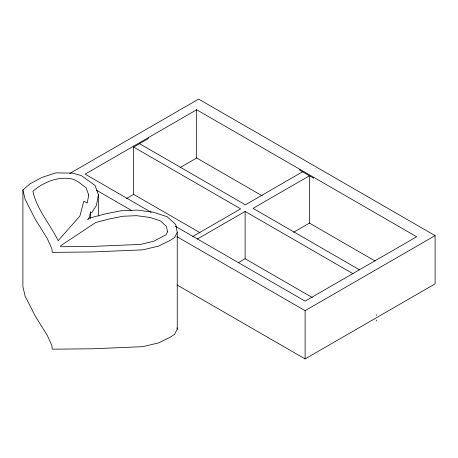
<?xml version="1.0" encoding="UTF-8"?>
<svg xmlns="http://www.w3.org/2000/svg" width="458" height="458" viewBox="0 0 458 458"><rect width="100%" height="100%" fill="white"/><g stroke="black" fill="none" stroke-linecap="round" stroke-linejoin="round"><path stroke-width="0.69" d="M98.39 194.713L96.415 205.487L91.812 212.604L90.65 212.02L89.155 217.75L87.713 219.382L89.739 218.042L105.094 213.943L121.101 210.766L137.4 210.09L153.499 212.254L167.141 216.726L175.746 224.546L177.252 232.355L177.252 329.17L174.613 334.317L170.576 337.008L158.731 342.859L142.81 346.672L92.751 348.767L52.286 349.196L51.834 345.429L47.357 335.525L35.14 315.854L25.116 296.114L22.9 286.76L22.9 189.944L29.85 183.996L41.655 177.538L55.853 172.872L72.828 173.124L81.318 175.609L95.075 185.416L98.39 194.713L98.39 216.067M177.252 232.355L174.613 237.502L170.576 240.187L158.731 246.038L142.81 249.856L92.751 251.952L52.286 252.381L51.834 248.614L47.357 238.704L35.14 219.039L25.116 199.293L22.9 189.944M69.874 173.427L198.629 99.094L435.1 235.618L435.1 283.857L305.108 358.906L176.971 284.922M175.362 226.241L305.108 301.146L416.648 236.752L196.665 109.748L85.131 174.143L151.26 212.323M126.271 198.629L133.639 194.375L199.825 232.59M180.074 167.565L196.665 157.987L262.302 195.881M302.555 171.813L245.402 204.806L139.518 143.675M192.761 236.505L240.65 208.854L133.639 147.07L148.163 138.682L148.163 137.755M197.238 239.087L245.127 211.441L352.998 273.718M238.372 262.64L245.127 258.741L312.316 297.534M293.504 232.303L309.448 223.098L375.131 261.02M176.971 236.689L305.108 310.667L435.1 235.618M359.616 269.894L253.034 208.361L309.448 175.792L309.448 223.098M96.495 190.225L131.778 210.6M177 327.871L177.252 329.17M376.705 320.016L376.705 321.001M376.613 314.732L376.613 315.425M313.644 177.286L313.644 178.214L299.881 170.267L299.881 169.34M305.108 310.667L305.108 358.906M245.127 211.441L245.127 258.741M196.665 109.748L196.665 157.987M133.639 146.136L133.639 194.375M90.65 212.02L90.65 218.426M88.697 194.988L87.232 202.991L83.757 201.257L79.91 216.039L58.16 240.673C50.134 224.139 36.858 209.615 32.896 191.289C43.052 182.353 56.775 176.719 70.423 178.626C76.721 179.507 81.129 184.362 86.133 187.791L88.697 194.988M167.508 231.857L166.008 234.777L153.653 241.263L140.566 244.4L92.321 246.415L60.903 246.748L60.508 245.872L95.625 222.565L108.672 219.084L123.03 216.233L136.639 215.672L149.972 217.464L160.329 220.859L166.46 226.435L167.508 231.857"/></g></svg>
